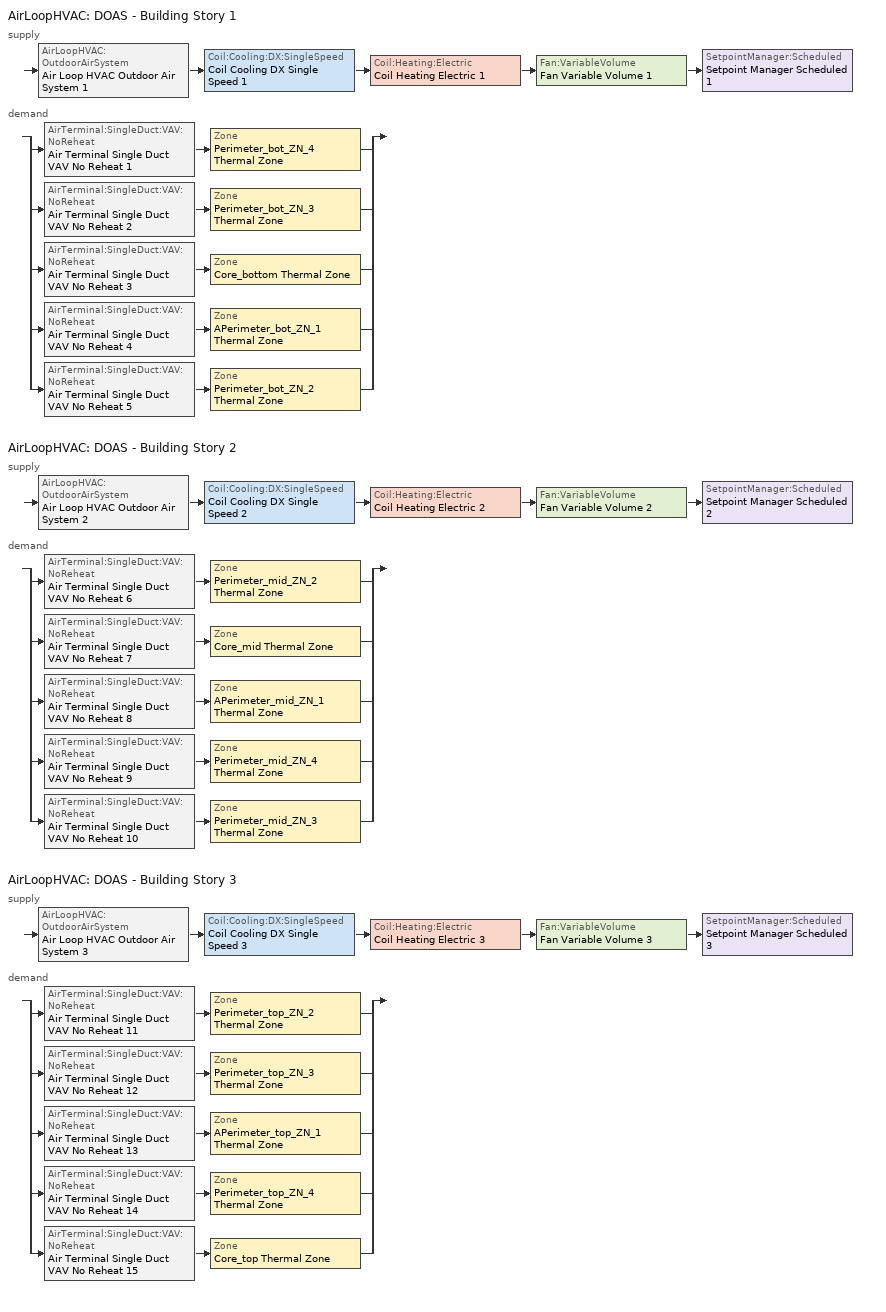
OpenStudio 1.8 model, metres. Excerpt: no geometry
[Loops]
AirLoopHVAC 'DOAS - Building Story 1'
 supply: AirLoopHVAC:OutdoorAirSystem 'Air Loop HVAC Outdoor Air System 1' > Coil:Cooling:DX:SingleSpeed 'Coil Cooling DX Single Speed 1' > Coil:Heating:Electric 'Coil Heating Electric 1' > Fan:VariableVolume 'Fan Variable Volume 1' > SetpointManager:Scheduled 'Setpoint Manager Scheduled 1'
 demand: split
  | AirTerminal:SingleDuct:VAV:NoReheat 'Air Terminal Single Duct VAV No Reheat 1' > Zone 'Perimeter_bot_ZN_4 Thermal Zone'
  | AirTerminal:SingleDuct:VAV:NoReheat 'Air Terminal Single Duct VAV No Reheat 2' > Zone 'Perimeter_bot_ZN_3 Thermal Zone'
  | AirTerminal:SingleDuct:VAV:NoReheat 'Air Terminal Single Duct VAV No Reheat 3' > Zone 'Core_bottom Thermal Zone'
  | AirTerminal:SingleDuct:VAV:NoReheat 'Air Terminal Single Duct VAV No Reheat 4' > Zone 'APerimeter_bot_ZN_1 Thermal Zone'
  | AirTerminal:SingleDuct:VAV:NoReheat 'Air Terminal Single Duct VAV No Reheat 5' > Zone 'Perimeter_bot_ZN_2 Thermal Zone'
AirLoopHVAC 'DOAS - Building Story 2'
 supply: AirLoopHVAC:OutdoorAirSystem 'Air Loop HVAC Outdoor Air System 2' > Coil:Cooling:DX:SingleSpeed 'Coil Cooling DX Single Speed 2' > Coil:Heating:Electric 'Coil Heating Electric 2' > Fan:VariableVolume 'Fan Variable Volume 2' > SetpointManager:Scheduled 'Setpoint Manager Scheduled 2'
 demand: split
  | AirTerminal:SingleDuct:VAV:NoReheat 'Air Terminal Single Duct VAV No Reheat 6' > Zone 'Perimeter_mid_ZN_2 Thermal Zone'
  | AirTerminal:SingleDuct:VAV:NoReheat 'Air Terminal Single Duct VAV No Reheat 7' > Zone 'Core_mid Thermal Zone'
  | AirTerminal:SingleDuct:VAV:NoReheat 'Air Terminal Single Duct VAV No Reheat 8' > Zone 'APerimeter_mid_ZN_1 Thermal Zone'
  | AirTerminal:SingleDuct:VAV:NoReheat 'Air Terminal Single Duct VAV No Reheat 9' > Zone 'Perimeter_mid_ZN_4 Thermal Zone'
  | AirTerminal:SingleDuct:VAV:NoReheat 'Air Terminal Single Duct VAV No Reheat 10' > Zone 'Perimeter_mid_ZN_3 Thermal Zone'
AirLoopHVAC 'DOAS - Building Story 3'
 supply: AirLoopHVAC:OutdoorAirSystem 'Air Loop HVAC Outdoor Air System 3' > Coil:Cooling:DX:SingleSpeed 'Coil Cooling DX Single Speed 3' > Coil:Heating:Electric 'Coil Heating Electric 3' > Fan:VariableVolume 'Fan Variable Volume 3' > SetpointManager:Scheduled 'Setpoint Manager Scheduled 3'
 demand: split
  | AirTerminal:SingleDuct:VAV:NoReheat 'Air Terminal Single Duct VAV No Reheat 11' > Zone 'Perimeter_top_ZN_2 Thermal Zone'
  | AirTerminal:SingleDuct:VAV:NoReheat 'Air Terminal Single Duct VAV No Reheat 12' > Zone 'Perimeter_top_ZN_3 Thermal Zone'
  | AirTerminal:SingleDuct:VAV:NoReheat 'Air Terminal Single Duct VAV No Reheat 13' > Zone 'APerimeter_top_ZN_1 Thermal Zone'
  | AirTerminal:SingleDuct:VAV:NoReheat 'Air Terminal Single Duct VAV No Reheat 14' > Zone 'Perimeter_top_ZN_4 Thermal Zone'
  | AirTerminal:SingleDuct:VAV:NoReheat 'Air Terminal Single Duct VAV No Reheat 15' > Zone 'Core_top Thermal Zone'
[Sizing:Zone] Zone Cooling Design Supply Air Temperature {C}=12.8; Zone Heating Design Supply Air Temperature {C}=50; Zone Cooling Design Supply Air Humidity Ratio {kg-H2O/kg-air}=0.0085; Zone Heating Design Supply Air Humidity Ratio {kg-H2O/kg-air}=0.008; Cooling Design Air Flow Method=DesignDay; Cooling Design Air Flow Rate {m3/s}=0; Cooling Minimum Air Flow Fraction=0; Heating Design Air Flow Method=DesignDay; Heating Design Air Flow Rate {m3/s}=0; Heating Maximum Air Flow Fraction=0; Design Zone Air Distribution Effectiveness in Cooling Mode=1; Design Zone Air Distribution Effectiveness in Heating Mode=1
Perimeter_bot_ZN_4 Thermal Zone; Perimeter_mid_ZN_2 Thermal Zone; Core_mid Thermal Zone; APerimeter_mid_ZN_1 Thermal Zone; Perimeter_mid_ZN_4 Thermal Zone; Perimeter_bot_ZN_3 Thermal Zone; Perimeter_top_ZN_2 Thermal Zone; Perimeter_top_ZN_3 Thermal Zone; Core_bottom Thermal Zone; APerimeter_top_ZN_1 Thermal Zone; APerimeter_bot_ZN_1 Thermal Zone; Perimeter_top_ZN_4 Thermal Zone; Perimeter_mid_ZN_3 Thermal Zone; Perimeter_bot_ZN_2 Thermal Zone; Core_top Thermal Zone
[Zone equipment]
Perimeter_bot_ZN_4 Thermal Zone: Air Terminal Single Duct VAV No Reheat 1, Zone HVAC Terminal Unit Variable Refrigerant Flow 1
Perimeter_mid_ZN_2 Thermal Zone: Air Terminal Single Duct VAV No Reheat 6, Zone HVAC Terminal Unit Variable Refrigerant Flow 6
Core_mid Thermal Zone: Air Terminal Single Duct VAV No Reheat 7, Zone HVAC Terminal Unit Variable Refrigerant Flow 7
APerimeter_mid_ZN_1 Thermal Zone: Air Terminal Single Duct VAV No Reheat 8, Zone HVAC Terminal Unit Variable Refrigerant Flow 8
Perimeter_mid_ZN_4 Thermal Zone: Air Terminal Single Duct VAV No Reheat 9, Zone HVAC Terminal Unit Variable Refrigerant Flow 9
Perimeter_bot_ZN_3 Thermal Zone: Air Terminal Single Duct VAV No Reheat 2, Zone HVAC Terminal Unit Variable Refrigerant Flow 2
Perimeter_top_ZN_2 Thermal Zone: Air Terminal Single Duct VAV No Reheat 11, Zone HVAC Terminal Unit Variable Refrigerant Flow 11
Perimeter_top_ZN_3 Thermal Zone: Air Terminal Single Duct VAV No Reheat 12, Zone HVAC Terminal Unit Variable Refrigerant Flow 12
Core_bottom Thermal Zone: Air Terminal Single Duct VAV No Reheat 3, Zone HVAC Terminal Unit Variable Refrigerant Flow 3
APerimeter_top_ZN_1 Thermal Zone: Air Terminal Single Duct VAV No Reheat 13, Zone HVAC Terminal Unit Variable Refrigerant Flow 13
APerimeter_bot_ZN_1 Thermal Zone: Air Terminal Single Duct VAV No Reheat 4, Zone HVAC Terminal Unit Variable Refrigerant Flow 4
Perimeter_top_ZN_4 Thermal Zone: Air Terminal Single Duct VAV No Reheat 14, Zone HVAC Terminal Unit Variable Refrigerant Flow 14
Perimeter_mid_ZN_3 Thermal Zone: Air Terminal Single Duct VAV No Reheat 10, Zone HVAC Terminal Unit Variable Refrigerant Flow 10
Perimeter_bot_ZN_2 Thermal Zone: Air Terminal Single Duct VAV No Reheat 5, Zone HVAC Terminal Unit Variable Refrigerant Flow 5
Core_top Thermal Zone: Air Terminal Single Duct VAV No Reheat 15, Zone HVAC Terminal Unit Variable Refrigerant Flow 15
[AirLoopHVAC] Design Supply Air Flow Rate {m3/s}=AutoSize
DOAS - Building Story 1; DOAS - Building Story 2; DOAS - Building Story 3
[Sizing:System] Type of Load to Size On=VentilationRequirement; Design Outdoor Air Flow Rate {m3/s}=Autosize; Minimum System Air Flow Ratio=0.3; Preheat Design Temperature {C}=7; Preheat Design Humidity Ratio {kg-H2O/kg-Air}=0.008; Precool Design Temperature {C}=12.8; Precool Design Humidity Ratio {kg-H2O/kg-Air}=0.008; Central Cooling Design Supply Air Temperature {C}=12.8; Central Heating Design Supply Air Temperature {C}=40; Sizing Option=NonCoincident; 100% Outdoor Air in Cooling=Yes; 100% Outdoor Air in Heating=Yes; Central Cooling Design Supply Air Humidity Ratio {kg-H2O/kg-Air}=0.0085; Central Heating Design Supply Air Humidity Ratio {kg-H2O/kg-Air}=0.008; Cooling Design Air Flow Method=DesignDay; Cooling Design Air Flow Rate {m3/s}=0; Heating Design Air Flow Method=DesignDay; Heating Design Air Flow Rate {m3/s}=0; System Outdoor Air Method=VentilationRateProcedure; Zone Maximum Outdoor Air Fraction=1; Cooling Supply Air Flow Rate Per Floor Area {m3/s-m2}=0.00996765; Cooling Fraction of Autosized Cooling Supply Air Flow Rate=1; Cooling Supply Air Flow Rate Per Unit Cooling Capacity {m3/s-W}=3.94755e-05; Heating Supply Air Flow Rate Per Floor Area {m3/s-m2}=0.00996765; Heating Fraction of Autosized Heating Supply Air Flow Rate=1; Heating Fraction of Autosized Cooling Supply Air Flow Rate=1; Heating Supply Air Flow Rate Per Unit Heating Capacity {m3/s-W}=3.15882e-05; Cooling Design Capacity Method=CoolingDesignCapacity; Cooling Design Capacity {W}=autosize; Cooling Design Capacity Per Floor Area {W/m2}=234.7; Fraction of Autosized Cooling Design Capacity=1; Heating Design Capacity Method=HeatingDesignCapacity; Heating Design Capacity {W}=autosize; Heating Design Capacity Per Floor Area {W/m2}=157; Fraction of Autosized Heating Design Capacity=1; Central Cooling Capacity Control Method=OnOff
DOAS - Building Story 1; DOAS - Building Story 2; DOAS - Building Story 3
[Fan:VariableVolume] Availability Schedule=Always On Discrete; Fan Efficiency=0.69; Pressure Rise {Pa}=1125; Maximum Flow Rate {m3/s}=Autosize; Fan Power Minimum Flow Rate Input Method=FixedFlowRate; Fan Power Minimum Flow Fraction=0.6; Fan Power Minimum Air Flow Rate {m3/s}=0; Motor Efficiency=0.9; Motor In Airstream Fraction=1; Fan Power Coefficient 1=0.0407599; Fan Power Coefficient 2=0.088045; Fan Power Coefficient 3=-0.0729261; Fan Power Coefficient 4=0.94374; Fan Power Coefficient 5=0
Fan Variable Volume 1; Fan Variable Volume 2; Fan Variable Volume 3
[Coil:Heating:Electric] Availability Schedule=Always On Discrete
Coil Heating Electric 1; Coil Heating Electric 2; Coil Heating Electric 3
[Coil:Cooling:DX:SingleSpeed] Availability Schedule=Always On Discrete; Rated Total Cooling Capacity {W}=autosize; Rated Sensible Heat Ratio=autosize; Rated COP {W/W}=2.93083; Rated Air Flow Rate {m3/s}=autosize; Rated Evaporator Fan Power Per Volume Flow Rate {W/(m3/s)}=773.3; Condenser Type=AirCooled; Evaporative Condenser Effectiveness=0; Evaporative Condenser Air Flow Rate {m3/s}=Autosize; Evaporative Condenser Pump Rated Power Consumption {W}=Autosize; Crankcase Heater Capacity {W}=0; Maximum Outdoor Dry-Bulb Temperature for Crankcase Heater Operation {C}=0; Basin Heater Capacity {W/K}=0; Basin Heater Setpoint Temperature {C}=10
Name | Total Cooling Capacity Function of Temperature Curve | Total Cooling Capacity Function of Flow Fraction Curve | Energy Input Ratio Function of Temperature Curve | Energy Input Ratio Function of Flow Fraction Curve | Part Load Fraction Correlation Curve
Coil Cooling DX Single Speed 1 | Curve Biquadratic 1 | Curve Quadratic 1 | Curve Biquadratic 2 | Curve Quadratic 2 | Curve Quadratic 3
Coil Cooling DX Single Speed 2 | Curve Biquadratic 3 | Curve Quadratic 4 | Curve Biquadratic 4 | Curve Quadratic 5 | Curve Quadratic 6
Coil Cooling DX Single Speed 3 | Curve Biquadratic 5 | Curve Quadratic 7 | Curve Biquadratic 6 | Curve Quadratic 8 | Curve Quadratic 9
[Controller:OutdoorAir] Minimum Outdoor Air Flow Rate {m3/s}=autosize; Maximum Outdoor Air Flow Rate {m3/s}=autosize; Economizer Control Type=NoEconomizer; Economizer Control Action Type=ModulateFlow; Economizer Maximum Limit Dry-Bulb Temperature {C}=28; Economizer Maximum Limit Enthalpy {J/kg}=64000; Economizer Minimum Limit Dry-Bulb Temperature {C}=-100; Lockout Type=NoLockout; Minimum Limit Type=FixedMinimum; Minimum Fraction of Outdoor Air Schedule=Always On Discrete; Maximum Fraction of Outdoor Air Schedule=Always On Discrete; High Humidity Control=No; Heat Recovery Bypass Control Type=BypassWhenOAFlowGreaterThanMinimum
Name | Controller Mechanical Ventilation
Controller Outdoor Air 1 | Controller Mechanical Ventilation 1
Controller Outdoor Air 2 | Controller Mechanical Ventilation 2
Controller Outdoor Air 3 | Controller Mechanical Ventilation 3
[Controller:MechanicalVentilation] Availability Schedule=Always On Discrete; Demand Controlled Ventilation=Yes; System Outdoor Air Method=ZoneSum
Controller Mechanical Ventilation 1; Controller Mechanical Ventilation 2; Controller Mechanical Ventilation 3
[AirLoopHVAC:OutdoorAirSystem]
Name | Controller
Air Loop HVAC Outdoor Air System 1 | Controller Outdoor Air 1
Air Loop HVAC Outdoor Air System 2 | Controller Outdoor Air 2
Air Loop HVAC Outdoor Air System 3 | Controller Outdoor Air 3
[SetpointManager:Scheduled] Control Variable=Temperature; Schedule=DOAS Temperature Setpoint Schedule
Setpoint Manager Scheduled 1; Setpoint Manager Scheduled 2; Setpoint Manager Scheduled 3
[AirTerminal:SingleDuct:VAV:NoReheat] Availability Schedule=Always On Discrete; Maximum Air Flow Rate {m3/s}=autosize; Zone Minimum Air Flow Input Method=Constant; Constant Minimum Air Flow Fraction=0.3
Air Terminal Single Duct VAV No Reheat 1; Air Terminal Single Duct VAV No Reheat 2; Air Terminal Single Duct VAV No Reheat 3; Air Terminal Single Duct VAV No Reheat 4; Air Terminal Single Duct VAV No Reheat 5; Air Terminal Single Duct VAV No Reheat 6; Air Terminal Single Duct VAV No Reheat 7; Air Terminal Single Duct VAV No Reheat 8; Air Terminal Single Duct VAV No Reheat 9; Air Terminal Single Duct VAV No Reheat 10; Air Terminal Single Duct VAV No Reheat 11; Air Terminal Single Duct VAV No Reheat 12; Air Terminal Single Duct VAV No Reheat 13; Air Terminal Single Duct VAV No Reheat 14; Air Terminal Single Duct VAV No Reheat 15
[AirConditioner:VariableRefrigerantFlow] Availability Schedule=Always On Discrete; Rated Total Cooling Capacity {W}=autosize; Rated Cooling COP {W/W}=4; Minimum Outdoor Temperature in Cooling Mode {C}=-5; Maximum Outdoor Temperature in Cooling Mode {C}=43; Rated Total Heating Capacity {W}=autosize; Rated Total Heating Capacity Sizing Ratio {W/W}=1; Rated Heating COP {W/W}=4; Minimum Outdoor Temperature in Heating Mode {C}=-20; Maximum Outdoor Temperature in Heating Mode {C}=30; Heating Performance Curve Outdoor Temperature Type=WetBulbTemperature; Minimum Heat Pump Part-Load Ratio=0.25; Master Thermostat Priority Control Type=LoadPriority; Heat Pump Waste Heat Recovery=Yes; Equivalent Piping Length used for Piping Correction Factor in Cooling Mode {m}=30.48; Vertical Height used for Piping Correction Factor {m}=10.668; Piping Correction Factor for Height in Cooling Mode Coefficient=-0.000386; Equivalent Piping Length used for Piping Correction Factor in Heating Mode {m}=30.48; Piping Correction Factor for Height in Heating Mode Coefficient=0; Crankcase Heater Power per Compressor {W}=15; Number of Compressors=3; Ratio of Compressor Size to Total Compressor Capacity=0.33; Maximum Outdoor Dry-bulb Temperature for Crankcase Heater {C}=7; Defrost Strategy=Resistive; Defrost Control=Timed; Defrost Time Period Fraction=0.058333; Resistive Defrost Heater Capacity {W}=1e-007; Maximum Outdoor Dry-bulb Temperature for Defrost Operation {C}=7; Water Condenser Volume Flow Rate {m3/s}=autosize; Evaporative Condenser Effectiveness=0.9; Evaporative Condenser Air Flow Rate {m3/s}=autosize; Evaporative Condenser Pump Rated Power Consumption {W}=autosize; Basin Heater Capacity {W/K}=0; Basin Heater Setpoint Temperature {C}=2; Fuel Type=Electricity; Minimum Outdoor Temperature in Heat Recovery Mode {C}=0; Maximum Outdoor Temperature in Heat Recovery Mode {C}=20; Initial Heat Recovery Cooling Capacity Fraction=0.5; Heat Recovery Cooling Capacity Time Constant {hr}=0.083; Initial Heat Recovery Cooling Energy Fraction=1; Heat Recovery Cooling Energy Time Constant {hr}=0; Initial Heat Recovery Heating Capacity Fraction=0.5; Heat Recovery Heating Capacity Time Constant {hr}=0.083; Initial Heat Recovery Heating Energy Fraction=0.5; Heat Recovery Heating Energy Time Constant {hr}=0
Name | Cooling Capacity Ratio Modifier Function of Low Temperature Curve | Cooling Capacity Ratio Boundary Curve | Cooling Capacity Ratio Modifier Function of High Temperature Curve | Cooling Energy Input Ratio Modifier Function of Low Temperature Curve | Cooling Energy Input Ratio Boundary Curve | Cooling Energy Input Ratio Modifier Function of High Temperature Curve | Cooling Energy Input Ratio Modifier Function of Low Part-Load Ratio Curve | Cooling Energy Input Ratio Modifier Function of High Part-Load Ratio Curve | Cooling Combination Ratio Correction Factor Curve | Cooling Part-Load Fraction Correlation Curve | Heating Capacity Ratio Modifier Function of Low Temperature Curve | Heating Capacity Ratio Boundary Curve | Heating Capacity Ratio Modifier Function of High Temperature Curve | Heating Energy Input Ratio Modifier Function of Low Temperature Curve | Heating Energy Input Ratio Boundary Curve | Heating Energy Input Ratio Modifier Function of High Temperature Curve | Heating Energy Input Ratio Modifier Function of Low Part-Load Ratio Curve | Heating Energy Input Ratio Modifier Function of High Part-Load Ratio Curve | Heating Combination Ratio Correction Factor Curve | Heating Part-Load Fraction Correlation Curve | Zone Name for Master Thermostat Location | Piping Correction Factor for Length in Cooling Mode Curve
VRF Heat Pump - Building Story 1 | Air Conditioner Variable Refrigerant Flow 1 VRFCoolCapFT | Air Conditioner Variable Refrigerant Flow 1 VRFCoolCapFTBoundary | Air Conditioner Variable Refrigerant Flow 1 VRFCoolCapFTHi | Air Conditioner Variable Refrigerant Flow 1 VRFCoolEIRFT | Air Conditioner Variable Refrigerant Flow 1 VRFCoolEIRFTBoundary | Air Conditioner Variable Refrigerant Flow 1 VRFCoolEIRFTHi | Air Conditioner Variable Refrigerant Flow 1 CoolingEIRLowPLR | Air Conditioner Variable Refrigerant Flow 1 CoolingEIRHiPLR | Air Conditioner Variable Refrigerant Flow 1 CoolingCombRatio | Air Conditioner Variable Refrigerant Flow 1 VRFCPLFFPLR | Air Conditioner Variable Refrigerant Flow 1 VRFHeatCapFT | Air Conditioner Variable Refrigerant Flow 1 VRFHeatCapFTBoundary | Air Conditioner Variable Refrigerant Flow 1 VRFHeatCapFTHi | Air Conditioner Variable Refrigerant Flow 1 VRFHeatEIRFT | Air Conditioner Variable Refrigerant Flow 1 VRFHeatEIRFTBoundary | Air Conditioner Variable Refrigerant Flow 1 VRFHeatEIRFTHi | Air Conditioner Variable Refrigerant Flow 1 HeatingEIRLowPLR | Air Conditioner Variable Refrigerant Flow 1 HeatingEIRHiPLR | Air Conditioner Variable Refrigerant Flow 1 HeatingCombRatio | Air Conditioner Variable Refrigerant Flow 1 VRFCPLFFPLR | Perimeter_bot_ZN_3 Thermal Zone | Air Conditioner Variable Refrigerant Flow 1 CoolingLengthCorrectionFactor
VRF Heat Pump - Building Story 2 | Air Conditioner Variable Refrigerant Flow 1 VRFCoolCapFT 1 | Air Conditioner Variable Refrigerant Flow 1 VRFCoolCapFTBoundary 1 | Air Conditioner Variable Refrigerant Flow 1 VRFCoolCapFTHi 1 | Air Conditioner Variable Refrigerant Flow 1 VRFCoolEIRFT 1 | Air Conditioner Variable Refrigerant Flow 1 VRFCoolEIRFTBoundary 1 | Air Conditioner Variable Refrigerant Flow 1 VRFCoolEIRFTHi 1 | Air Conditioner Variable Refrigerant Flow 1 CoolingEIRLowPLR 1 | Air Conditioner Variable Refrigerant Flow 1 CoolingEIRHiPLR 1 | Air Conditioner Variable Refrigerant Flow 1 CoolingCombRatio 1 | Air Conditioner Variable Refrigerant Flow 1 VRFCPLFFPLR 1 | Air Conditioner Variable Refrigerant Flow 1 VRFHeatCapFT 1 | Air Conditioner Variable Refrigerant Flow 1 VRFHeatCapFTBoundary 1 | Air Conditioner Variable Refrigerant Flow 1 VRFHeatCapFTHi 1 | Air Conditioner Variable Refrigerant Flow 1 VRFHeatEIRFT 1 | Air Conditioner Variable Refrigerant Flow 1 VRFHeatEIRFTBoundary 1 | Air Conditioner Variable Refrigerant Flow 1 VRFHeatEIRFTHi 1 | Air Conditioner Variable Refrigerant Flow 1 HeatingEIRLowPLR 1 | Air Conditioner Variable Refrigerant Flow 1 HeatingEIRHiPLR 1 | Air Conditioner Variable Refrigerant Flow 1 HeatingCombRatio 1 | Air Conditioner Variable Refrigerant Flow 1 VRFCPLFFPLR 1 | Core_mid Thermal Zone | Air Conditioner Variable Refrigerant Flow 1 CoolingLengthCorrectionFactor 1
VRF Heat Pump - Building Story 3 | Air Conditioner Variable Refrigerant Flow 1 VRFCoolCapFT 2 | Air Conditioner Variable Refrigerant Flow 1 VRFCoolCapFTBoundary 2 | Air Conditioner Variable Refrigerant Flow 1 VRFCoolCapFTHi 2 | Air Conditioner Variable Refrigerant Flow 1 VRFCoolEIRFT 2 | Air Conditioner Variable Refrigerant Flow 1 VRFCoolEIRFTBoundary 2 | Air Conditioner Variable Refrigerant Flow 1 VRFCoolEIRFTHi 2 | Air Conditioner Variable Refrigerant Flow 1 CoolingEIRLowPLR 2 | Air Conditioner Variable Refrigerant Flow 1 CoolingEIRHiPLR 2 | Air Conditioner Variable Refrigerant Flow 1 CoolingCombRatio 2 | Air Conditioner Variable Refrigerant Flow 1 VRFCPLFFPLR 2 | Air Conditioner Variable Refrigerant Flow 1 VRFHeatCapFT 2 | Air Conditioner Variable Refrigerant Flow 1 VRFHeatCapFTBoundary 2 | Air Conditioner Variable Refrigerant Flow 1 VRFHeatCapFTHi 2 | Air Conditioner Variable Refrigerant Flow 1 VRFHeatEIRFT 2 | Air Conditioner Variable Refrigerant Flow 1 VRFHeatEIRFTBoundary 2 | Air Conditioner Variable Refrigerant Flow 1 VRFHeatEIRFTHi 2 | Air Conditioner Variable Refrigerant Flow 1 HeatingEIRLowPLR 2 | Air Conditioner Variable Refrigerant Flow 1 HeatingEIRHiPLR 2 | Air Conditioner Variable Refrigerant Flow 1 HeatingCombRatio 2 | Air Conditioner Variable Refrigerant Flow 1 VRFCPLFFPLR 2 | Perimeter_top_ZN_3 Thermal Zone | Air Conditioner Variable Refrigerant Flow 1 CoolingLengthCorrectionFactor 2
[ZoneHVAC:TerminalUnit:VariableRefrigerantFlow] Terminal Unit Availability schedule=Always On Discrete; Supply Air Flow Rate During Cooling Operation {m3/s}=autosize; Supply Air Flow Rate When No Cooling is Needed {m3/s}=autosize; Supply Air Flow Rate During Heating Operation {m3/s}=autosize; Supply Air Flow Rate When No Heating is Needed {m3/s}=autosize; Outdoor Air Flow Rate During Cooling Operation {m3/s}=0; Outdoor Air Flow Rate During Heating Operation {m3/s}=0; Outdoor Air Flow Rate When No Cooling or Heating is Needed {m3/s}=0; Supply Air Fan Operating Mode Schedule=Always On Discrete; Zone Terminal Unit On Parasitic Electric Energy Use {W}=30; Zone Terminal Unit Off Parasitic Electric Energy Use {W}=20; Rated Total Heating Capacity Sizing Ratio {W/W}=1
Name | Supply Air Fan | Cooling Coil | Heating Coil
Zone HVAC Terminal Unit Variable Refrigerant Flow 1 | Zone HVAC Terminal Unit Variable Refrigerant Flow 1 Fan | Zone HVAC Terminal Unit Variable Refrigerant Flow 1 Cooling Coil | Zone HVAC Terminal Unit Variable Refrigerant Flow 1 Heating Coil
Zone HVAC Terminal Unit Variable Refrigerant Flow 2 | Zone HVAC Terminal Unit Variable Refrigerant Flow 2 Fan | Zone HVAC Terminal Unit Variable Refrigerant Flow 2 Cooling Coil | Zone HVAC Terminal Unit Variable Refrigerant Flow 2 Heating Coil
Zone HVAC Terminal Unit Variable Refrigerant Flow 3 | Zone HVAC Terminal Unit Variable Refrigerant Flow 3 Fan | Zone HVAC Terminal Unit Variable Refrigerant Flow 3 Cooling Coil | Zone HVAC Terminal Unit Variable Refrigerant Flow 3 Heating Coil
Zone HVAC Terminal Unit Variable Refrigerant Flow 4 | Zone HVAC Terminal Unit Variable Refrigerant Flow 4 Fan | Zone HVAC Terminal Unit Variable Refrigerant Flow 4 Cooling Coil | Zone HVAC Terminal Unit Variable Refrigerant Flow 4 Heating Coil
Zone HVAC Terminal Unit Variable Refrigerant Flow 5 | Zone HVAC Terminal Unit Variable Refrigerant Flow 5 Fan | Zone HVAC Terminal Unit Variable Refrigerant Flow 5 Cooling Coil | Zone HVAC Terminal Unit Variable Refrigerant Flow 5 Heating Coil
Zone HVAC Terminal Unit Variable Refrigerant Flow 6 | Zone HVAC Terminal Unit Variable Refrigerant Flow 6 Fan | Zone HVAC Terminal Unit Variable Refrigerant Flow 6 Cooling Coil | Zone HVAC Terminal Unit Variable Refrigerant Flow 6 Heating Coil
Zone HVAC Terminal Unit Variable Refrigerant Flow 7 | Zone HVAC Terminal Unit Variable Refrigerant Flow 7 Fan | Zone HVAC Terminal Unit Variable Refrigerant Flow 7 Cooling Coil | Zone HVAC Terminal Unit Variable Refrigerant Flow 7 Heating Coil
Zone HVAC Terminal Unit Variable Refrigerant Flow 8 | Zone HVAC Terminal Unit Variable Refrigerant Flow 8 Fan | Zone HVAC Terminal Unit Variable Refrigerant Flow 8 Cooling Coil | Zone HVAC Terminal Unit Variable Refrigerant Flow 8 Heating Coil
Zone HVAC Terminal Unit Variable Refrigerant Flow 9 | Zone HVAC Terminal Unit Variable Refrigerant Flow 9 Fan | Zone HVAC Terminal Unit Variable Refrigerant Flow 9 Cooling Coil | Zone HVAC Terminal Unit Variable Refrigerant Flow 9 Heating Coil
Zone HVAC Terminal Unit Variable Refrigerant Flow 10 | Zone HVAC Terminal Unit Variable Refrigerant Flow 10 Fan | Zone HVAC Terminal Unit Variable Refrigerant Flow 10 Cooling Coil | Zone HVAC Terminal Unit Variable Refrigerant Flow 10 Heating Coil
Zone HVAC Terminal Unit Variable Refrigerant Flow 11 | Zone HVAC Terminal Unit Variable Refrigerant Flow 11 Fan | Zone HVAC Terminal Unit Variable Refrigerant Flow 11 Cooling Coil | Zone HVAC Terminal Unit Variable Refrigerant Flow 11 Heating Coil
Zone HVAC Terminal Unit Variable Refrigerant Flow 12 | Zone HVAC Terminal Unit Variable Refrigerant Flow 12 Fan | Zone HVAC Terminal Unit Variable Refrigerant Flow 12 Cooling Coil | Zone HVAC Terminal Unit Variable Refrigerant Flow 12 Heating Coil
Zone HVAC Terminal Unit Variable Refrigerant Flow 13 | Zone HVAC Terminal Unit Variable Refrigerant Flow 13 Fan | Zone HVAC Terminal Unit Variable Refrigerant Flow 13 Cooling Coil | Zone HVAC Terminal Unit Variable Refrigerant Flow 13 Heating Coil
Zone HVAC Terminal Unit Variable Refrigerant Flow 14 | Zone HVAC Terminal Unit Variable Refrigerant Flow 14 Fan | Zone HVAC Terminal Unit Variable Refrigerant Flow 14 Cooling Coil | Zone HVAC Terminal Unit Variable Refrigerant Flow 14 Heating Coil
Zone HVAC Terminal Unit Variable Refrigerant Flow 15 | Zone HVAC Terminal Unit Variable Refrigerant Flow 15 Fan | Zone HVAC Terminal Unit Variable Refrigerant Flow 15 Cooling Coil | Zone HVAC Terminal Unit Variable Refrigerant Flow 15 Heating Coil
[Coil:Cooling:DX:VariableRefrigerantFlow] Availability Schedule=Always On Discrete; Rated Total Cooling Capacity {W}=autosize; Rated Sensible Heat Ratio=autosize; Rated Air Flow Rate {m3/s}=autosize
Name | Cooling Capacity Ratio Modifier Function of Temperature Curve | Cooling Capacity Modifier Curve Function of Flow Fraction
Zone HVAC Terminal Unit Variable Refrigerant Flow 1 Cooling Coil | VRFTUCoolCapFT | VRFACCoolCapFFF
Zone HVAC Terminal Unit Variable Refrigerant Flow 2 Cooling Coil | VRFTUCoolCapFT 1 | VRFACCoolCapFFF 1
Zone HVAC Terminal Unit Variable Refrigerant Flow 3 Cooling Coil | VRFTUCoolCapFT 2 | VRFACCoolCapFFF 2
Zone HVAC Terminal Unit Variable Refrigerant Flow 4 Cooling Coil | VRFTUCoolCapFT 3 | VRFACCoolCapFFF 3
Zone HVAC Terminal Unit Variable Refrigerant Flow 5 Cooling Coil | VRFTUCoolCapFT 4 | VRFACCoolCapFFF 4
Zone HVAC Terminal Unit Variable Refrigerant Flow 6 Cooling Coil | VRFTUCoolCapFT 5 | VRFACCoolCapFFF 5
Zone HVAC Terminal Unit Variable Refrigerant Flow 7 Cooling Coil | VRFTUCoolCapFT 6 | VRFACCoolCapFFF 6
Zone HVAC Terminal Unit Variable Refrigerant Flow 8 Cooling Coil | VRFTUCoolCapFT 7 | VRFACCoolCapFFF 7
Zone HVAC Terminal Unit Variable Refrigerant Flow 9 Cooling Coil | VRFTUCoolCapFT 8 | VRFACCoolCapFFF 8
Zone HVAC Terminal Unit Variable Refrigerant Flow 10 Cooling Coil | VRFTUCoolCapFT 9 | VRFACCoolCapFFF 9
Zone HVAC Terminal Unit Variable Refrigerant Flow 11 Cooling Coil | VRFTUCoolCapFT 10 | VRFACCoolCapFFF 10
Zone HVAC Terminal Unit Variable Refrigerant Flow 12 Cooling Coil | VRFTUCoolCapFT 11 | VRFACCoolCapFFF 11
Zone HVAC Terminal Unit Variable Refrigerant Flow 13 Cooling Coil | VRFTUCoolCapFT 12 | VRFACCoolCapFFF 12
Zone HVAC Terminal Unit Variable Refrigerant Flow 14 Cooling Coil | VRFTUCoolCapFT 13 | VRFACCoolCapFFF 13
Zone HVAC Terminal Unit Variable Refrigerant Flow 15 Cooling Coil | VRFTUCoolCapFT 14 | VRFACCoolCapFFF 14
[Coil:Heating:DX:VariableRefrigerantFlow] Availability Schedule=Always On Discrete; Rated Total Heating Capacity {W}=autosize; Rated Air Flow Rate {m3/s}=autosize
Name | Heating Capacity Ratio Modifier Function of Temperature Curve | Heating Capacity Modifier Function of Flow Fraction Curve
Zone HVAC Terminal Unit Variable Refrigerant Flow 1 Heating Coil | Coil Heating DX Variable Refrigerant Flow 1 VRFTUHeatCAPFT | Coil Heating DX Variable Refrigerant Flow 1 VRFACCoolCapFFF
Zone HVAC Terminal Unit Variable Refrigerant Flow 2 Heating Coil | Coil Heating DX Variable Refrigerant Flow 1 VRFTUHeatCAPFT 1 | Coil Heating DX Variable Refrigerant Flow 1 VRFACCoolCapFFF 1
Zone HVAC Terminal Unit Variable Refrigerant Flow 3 Heating Coil | Coil Heating DX Variable Refrigerant Flow 1 VRFTUHeatCAPFT 2 | Coil Heating DX Variable Refrigerant Flow 1 VRFACCoolCapFFF 2
Zone HVAC Terminal Unit Variable Refrigerant Flow 4 Heating Coil | Coil Heating DX Variable Refrigerant Flow 1 VRFTUHeatCAPFT 3 | Coil Heating DX Variable Refrigerant Flow 1 VRFACCoolCapFFF 3
Zone HVAC Terminal Unit Variable Refrigerant Flow 5 Heating Coil | Coil Heating DX Variable Refrigerant Flow 1 VRFTUHeatCAPFT 4 | Coil Heating DX Variable Refrigerant Flow 1 VRFACCoolCapFFF 4
Zone HVAC Terminal Unit Variable Refrigerant Flow 6 Heating Coil | Coil Heating DX Variable Refrigerant Flow 1 VRFTUHeatCAPFT 5 | Coil Heating DX Variable Refrigerant Flow 1 VRFACCoolCapFFF 5
Zone HVAC Terminal Unit Variable Refrigerant Flow 7 Heating Coil | Coil Heating DX Variable Refrigerant Flow 1 VRFTUHeatCAPFT 6 | Coil Heating DX Variable Refrigerant Flow 1 VRFACCoolCapFFF 6
Zone HVAC Terminal Unit Variable Refrigerant Flow 8 Heating Coil | Coil Heating DX Variable Refrigerant Flow 1 VRFTUHeatCAPFT 7 | Coil Heating DX Variable Refrigerant Flow 1 VRFACCoolCapFFF 7
Zone HVAC Terminal Unit Variable Refrigerant Flow 9 Heating Coil | Coil Heating DX Variable Refrigerant Flow 1 VRFTUHeatCAPFT 8 | Coil Heating DX Variable Refrigerant Flow 1 VRFACCoolCapFFF 8
Zone HVAC Terminal Unit Variable Refrigerant Flow 10 Heating Coil | Coil Heating DX Variable Refrigerant Flow 1 VRFTUHeatCAPFT 9 | Coil Heating DX Variable Refrigerant Flow 1 VRFACCoolCapFFF 9
Zone HVAC Terminal Unit Variable Refrigerant Flow 11 Heating Coil | Coil Heating DX Variable Refrigerant Flow 1 VRFTUHeatCAPFT 10 | Coil Heating DX Variable Refrigerant Flow 1 VRFACCoolCapFFF 10
Zone HVAC Terminal Unit Variable Refrigerant Flow 12 Heating Coil | Coil Heating DX Variable Refrigerant Flow 1 VRFTUHeatCAPFT 11 | Coil Heating DX Variable Refrigerant Flow 1 VRFACCoolCapFFF 11
Zone HVAC Terminal Unit Variable Refrigerant Flow 13 Heating Coil | Coil Heating DX Variable Refrigerant Flow 1 VRFTUHeatCAPFT 12 | Coil Heating DX Variable Refrigerant Flow 1 VRFACCoolCapFFF 12
Zone HVAC Terminal Unit Variable Refrigerant Flow 14 Heating Coil | Coil Heating DX Variable Refrigerant Flow 1 VRFTUHeatCAPFT 13 | Coil Heating DX Variable Refrigerant Flow 1 VRFACCoolCapFFF 13
Zone HVAC Terminal Unit Variable Refrigerant Flow 15 Heating Coil | Coil Heating DX Variable Refrigerant Flow 1 VRFTUHeatCAPFT 14 | Coil Heating DX Variable Refrigerant Flow 1 VRFACCoolCapFFF 14
[Fan:OnOff] Availability Schedule=Always On Discrete; Fan Efficiency=0.6; Pressure Rise {Pa}=300; Maximum Flow Rate {m3/s}=autosize; Motor Efficiency=0.8; Motor In Airstream Fraction=1
Name | Fan Power Ratio Function of Speed Ratio Curve | Fan Efficiency Ratio Function of Speed Ratio Curve
Zone HVAC Terminal Unit Variable Refrigerant Flow 1 Fan | Fan On Off Power Curve | Fan On Off Efficiency Curve
Zone HVAC Terminal Unit Variable Refrigerant Flow 2 Fan | Fan On Off Power Curve 1 | Fan On Off Efficiency Curve 1
Zone HVAC Terminal Unit Variable Refrigerant Flow 3 Fan | Fan On Off Power Curve 2 | Fan On Off Efficiency Curve 2
Zone HVAC Terminal Unit Variable Refrigerant Flow 4 Fan | Fan On Off Power Curve 3 | Fan On Off Efficiency Curve 3
Zone HVAC Terminal Unit Variable Refrigerant Flow 5 Fan | Fan On Off Power Curve 4 | Fan On Off Efficiency Curve 4
Zone HVAC Terminal Unit Variable Refrigerant Flow 6 Fan | Fan On Off Power Curve 5 | Fan On Off Efficiency Curve 5
Zone HVAC Terminal Unit Variable Refrigerant Flow 7 Fan | Fan On Off Power Curve 6 | Fan On Off Efficiency Curve 6
Zone HVAC Terminal Unit Variable Refrigerant Flow 8 Fan | Fan On Off Power Curve 7 | Fan On Off Efficiency Curve 7
Zone HVAC Terminal Unit Variable Refrigerant Flow 9 Fan | Fan On Off Power Curve 8 | Fan On Off Efficiency Curve 8
Zone HVAC Terminal Unit Variable Refrigerant Flow 10 Fan | Fan On Off Power Curve 9 | Fan On Off Efficiency Curve 9
Zone HVAC Terminal Unit Variable Refrigerant Flow 11 Fan | Fan On Off Power Curve 10 | Fan On Off Efficiency Curve 10
Zone HVAC Terminal Unit Variable Refrigerant Flow 12 Fan | Fan On Off Power Curve 11 | Fan On Off Efficiency Curve 11
Zone HVAC Terminal Unit Variable Refrigerant Flow 13 Fan | Fan On Off Power Curve 12 | Fan On Off Efficiency Curve 12
Zone HVAC Terminal Unit Variable Refrigerant Flow 14 Fan | Fan On Off Power Curve 13 | Fan On Off Efficiency Curve 13
Zone HVAC Terminal Unit Variable Refrigerant Flow 15 Fan | Fan On Off Power Curve 14 | Fan On Off Efficiency Curve 14
[Curve:Biquadratic]
Name | Coefficient1 Constant | Coefficient2 x | Coefficient3 x**2 | Coefficient4 y | Coefficient5 y**2 | Coefficient6 x*y | Minimum Value of x {BasedOnField A2} | Maximum Value of x {BasedOnField A2} | Minimum Value of y {BasedOnField A3} | Maximum Value of y {BasedOnField A3} | Minimum Curve Output {BasedOnField A4} | Maximum Curve Output {BasedOnField A4}
Curve Biquadratic 1; Curve Biquadratic 3; Curve Biquadratic 5 | 0.42415 | 0.04426 | -0.00042 | 0.00333 | -8e-005 | -0.00021 | 17 | 22 | 13 | 46
Curve Biquadratic 2; Curve Biquadratic 4; Curve Biquadratic 6 | 1.23649 | -0.02431 | 0.00057 | -0.01434 | 0.00063 | -0.00038 | 17 | 22 | 13 | 46
Air Conditioner Variable Refrigerant Flow 1 VRFCoolCapFT; Air Conditioner Variable Refrigerant Flow 1 VRFCoolCapFT 1; Air Conditioner Variable Refrigerant Flow 1 VRFCoolCapFT 2 | 0.576883 | 0.017448 | 0.000583269 | -1.76324e-06 | -7.474e-09 | -1.30413e-07 | 15 | 24 | -5 | 23
Air Conditioner Variable Refrigerant Flow 1 VRFCoolCapFTHi; Air Conditioner Variable Refrigerant Flow 1 VRFCoolCapFTHi 1; Air Conditioner Variable Refrigerant Flow 1 VRFCoolCapFTHi 2 | 0.686736 | 0.0207631 | 0.0005447 | -0.0016218 | -4.259e-07 | -0.0003392 | 15 | 24 | 16 | 43
Air Conditioner Variable Refrigerant Flow 1 VRFCoolEIRFT; Air Conditioner Variable Refrigerant Flow 1 VRFCoolEIRFT 1; Air Conditioner Variable Refrigerant Flow 1 VRFCoolEIRFT 2 | 0.989011 | -0.0234797 | 0.000199711 | 0.00596834 | -1.0289e-07 | -0.00015686 | 15 | 24 | -5 | 23
Air Conditioner Variable Refrigerant Flow 1 VRFCoolEIRFTHi; Air Conditioner Variable Refrigerant Flow 1 VRFCoolEIRFTHi 1; Air Conditioner Variable Refrigerant Flow 1 VRFCoolEIRFTHi 2 | -1.43951 | 0.161985 | -0.00349118 | 0.0269443 | 0.000134616 | -0.000671494 | 15 | 23.9 | 16.8 | 43.3
Air Conditioner Variable Refrigerant Flow 1 VRFHeatCapFT; Air Conditioner Variable Refrigerant Flow 1 VRFHeatCapFT 1; Air Conditioner Variable Refrigerant Flow 1 VRFHeatCapFT 2 | 1.01209 | -0.00124676 | -0.000127185 | 0.0267564 | -4.986e-07 | -0.000263524 | 21.1 | 27.2 | -20 | 3.33
Air Conditioner Variable Refrigerant Flow 1 VRFHeatCapFTHi; Air Conditioner Variable Refrigerant Flow 1 VRFHeatCapFTHi 1; Air Conditioner Variable Refrigerant Flow 1 VRFHeatCapFTHi 2 | 2.58599 | -0.0953227 | 0.000955329 | 0 | 0 | 0 | 21.1 | 27.2 | -9.44 | 15
Air Conditioner Variable Refrigerant Flow 1 VRFHeatEIRFT; Air Conditioner Variable Refrigerant Flow 1 VRFHeatEIRFT 1; Air Conditioner Variable Refrigerant Flow 1 VRFHeatEIRFT 2 | 0.722429 | 0.00345666 | 0.000650703 | -0.00264354 | 0.00124648 | -0.000100916 | 21.1 | 27.2 | -20 | 3.33
Air Conditioner Variable Refrigerant Flow 1 VRFHeatEIRFTHi; Air Conditioner Variable Refrigerant Flow 1 VRFHeatEIRFTHi 1; Air Conditioner Variable Refrigerant Flow 1 VRFHeatEIRFTHi 2 | 1.38857 | -0.0229771 | 0.000537274 | -0.0273937 | 0.000403043 | -5.9786e-05 | 21.1 | 27.2 | 0 | 1
Air Conditioner Variable Refrigerant Flow 1 CoolingLengthCorrectionFactor; Air Conditioner Variable Refrigerant Flow 1 CoolingLengthCorrectionFactor 1; Air Conditioner Variable Refrigerant Flow 1 CoolingLengthCorrectionFactor 2 | 2.03882 | -0.00242606 | 3.5512e-06 | -1.68581 | 0.668703 | -4.5706e-05 | 7.62 | 182.88 | 0.8 | 1.5
VRFTUCoolCapFT; VRFTUCoolCapFT 1; VRFTUCoolCapFT 2; VRFTUCoolCapFT 3; VRFTUCoolCapFT 4; VRFTUCoolCapFT 5; VRFTUCoolCapFT 6; VRFTUCoolCapFT 7; VRFTUCoolCapFT 8; VRFTUCoolCapFT 9; VRFTUCoolCapFT 10; VRFTUCoolCapFT 11; VRFTUCoolCapFT 12; VRFTUCoolCapFT 13; VRFTUCoolCapFT 14 | 0.0585884 | 0.0587397 | -0.000210275 | 0.010937 | -0.000121955 | -0.000524662 | 15 | 23.89 | 20 | 43.33 | 0.8083 | 1.2583
Coil Heating DX Variable Refrigerant Flow 1 VRFTUHeatCAPFT; Coil Heating DX Variable Refrigerant Flow 1 VRFTUHeatCAPFT 1; Coil Heating DX Variable Refrigerant Flow 1 VRFTUHeatCAPFT 2; Coil Heating DX Variable Refrigerant Flow 1 VRFTUHeatCAPFT 3; Coil Heating DX Variable Refrigerant Flow 1 VRFTUHeatCAPFT 4; Coil Heating DX Variable Refrigerant Flow 1 VRFTUHeatCAPFT 5; Coil Heating DX Variable Refrigerant Flow 1 VRFTUHeatCAPFT 6; Coil Heating DX Variable Refrigerant Flow 1 VRFTUHeatCAPFT 7; Coil Heating DX Variable Refrigerant Flow 1 VRFTUHeatCAPFT 8; Coil Heating DX Variable Refrigerant Flow 1 VRFTUHeatCAPFT 9; Coil Heating DX Variable Refrigerant Flow 1 VRFTUHeatCAPFT 10; Coil Heating DX Variable Refrigerant Flow 1 VRFTUHeatCAPFT 11; Coil Heating DX Variable Refrigerant Flow 1 VRFTUHeatCAPFT 12; Coil Heating DX Variable Refrigerant Flow 1 VRFTUHeatCAPFT 13; Coil Heating DX Variable Refrigerant Flow 1 VRFTUHeatCAPFT 14 | 0.375444 | 0.0668191 | -0.00194171 | 0.0442618 | -0.000400958 | -0.00148198 | 21.11 | 27.22 | -15 | 18.33 | 0.6074 | 1
[Curve:Quadratic]
Name | Coefficient1 Constant | Coefficient2 x | Coefficient3 x**2 | Minimum Value of x {BasedOnField A2} | Maximum Value of x {BasedOnField A2}
Curve Quadratic 1; Curve Quadratic 4; Curve Quadratic 7 | 0.77136 | 0.34053 | -0.11088 | 0.75918 | 1.13877
Curve Quadratic 2; Curve Quadratic 5; Curve Quadratic 8 | 1.2055 | -0.32953 | 0.12308 | 0.75918 | 1.13877
Curve Quadratic 3; Curve Quadratic 6; Curve Quadratic 9 | 0.771 | 0.229 | 0 | 0 | 1
VRFACCoolCapFFF; Coil Heating DX Variable Refrigerant Flow 1 VRFACCoolCapFFF; VRFACCoolCapFFF 1; Coil Heating DX Variable Refrigerant Flow 1 VRFACCoolCapFFF 1; VRFACCoolCapFFF 2; Coil Heating DX Variable Refrigerant Flow 1 VRFACCoolCapFFF 2; VRFACCoolCapFFF 3; Coil Heating DX Variable Refrigerant Flow 1 VRFACCoolCapFFF 3; VRFACCoolCapFFF 4; Coil Heating DX Variable Refrigerant Flow 1 VRFACCoolCapFFF 4; VRFACCoolCapFFF 5; Coil Heating DX Variable Refrigerant Flow 1 VRFACCoolCapFFF 5; VRFACCoolCapFFF 6; Coil Heating DX Variable Refrigerant Flow 1 VRFACCoolCapFFF 6; VRFACCoolCapFFF 7; Coil Heating DX Variable Refrigerant Flow 1 VRFACCoolCapFFF 7; VRFACCoolCapFFF 8; Coil Heating DX Variable Refrigerant Flow 1 VRFACCoolCapFFF 8; VRFACCoolCapFFF 9; Coil Heating DX Variable Refrigerant Flow 1 VRFACCoolCapFFF 9; VRFACCoolCapFFF 10; Coil Heating DX Variable Refrigerant Flow 1 VRFACCoolCapFFF 10; VRFACCoolCapFFF 11; Coil Heating DX Variable Refrigerant Flow 1 VRFACCoolCapFFF 11; VRFACCoolCapFFF 12; Coil Heating DX Variable Refrigerant Flow 1 VRFACCoolCapFFF 12; VRFACCoolCapFFF 13; Coil Heating DX Variable Refrigerant Flow 1 VRFACCoolCapFFF 13; VRFACCoolCapFFF 14; Coil Heating DX Variable Refrigerant Flow 1 VRFACCoolCapFFF 14 | 0.8 | 0.2 | 0 | 0.5 | 1.5
[Schedule:Constant]
Always On Discrete: Value=1
[Schedule:Ruleset]
DOAS Temperature Setpoint Schedule: Default Day Schedule=DOAS Temperature Setpoint Schedule All Days
[Schedule:Day]
DOAS Temperature Setpoint Schedule All Days: 24, 0, 21.111
[Curve:Cubic]
Name | Coefficient1 Constant | Coefficient2 x | Coefficient3 x**2 | Coefficient4 x**3 | Minimum Value of x {BasedOnField A2} | Maximum Value of x {BasedOnField A2}
Air Conditioner Variable Refrigerant Flow 1 VRFCoolCapFTBoundary; Air Conditioner Variable Refrigerant Flow 1 VRFCoolCapFTBoundary 1; Air Conditioner Variable Refrigerant Flow 1 VRFCoolCapFTBoundary 2 | 25.73 | -0.0315004 | -0.014166 | 0 | 11 | 30
Air Conditioner Variable Refrigerant Flow 1 VRFCoolEIRFTBoundary; Air Conditioner Variable Refrigerant Flow 1 VRFCoolEIRFTBoundary 1; Air Conditioner Variable Refrigerant Flow 1 VRFCoolEIRFTBoundary 2 | 25.7347 | -0.0315004 | -0.014166 | 0 | 15 | 24
Air Conditioner Variable Refrigerant Flow 1 CoolingEIRLowPLR; Air Conditioner Variable Refrigerant Flow 1 CoolingEIRLowPLR 1; Air Conditioner Variable Refrigerant Flow 1 CoolingEIRLowPLR 2 | 0.454123 | -0.172969 | 1.08287 | -0.361848 | 0.5 | 1
Air Conditioner Variable Refrigerant Flow 1 CoolingEIRHiPLR; Air Conditioner Variable Refrigerant Flow 1 HeatingEIRHiPLR; Air Conditioner Variable Refrigerant Flow 1 CoolingEIRHiPLR 1; Air Conditioner Variable Refrigerant Flow 1 HeatingEIRHiPLR 1; Air Conditioner Variable Refrigerant Flow 1 CoolingEIRHiPLR 2; Air Conditioner Variable Refrigerant Flow 1 HeatingEIRHiPLR 2 | 1 | 0 | 0 | 0 | 1 | 1.5
Air Conditioner Variable Refrigerant Flow 1 CoolingCombRatio; Air Conditioner Variable Refrigerant Flow 1 CoolingCombRatio 1; Air Conditioner Variable Refrigerant Flow 1 CoolingCombRatio 2 | 0.576593 | 0.634941 | -0.307609 | 0.0960753 | 1 | 1.5
Air Conditioner Variable Refrigerant Flow 1 VRFCPLFFPLR; Air Conditioner Variable Refrigerant Flow 1 VRFCPLFFPLR 1; Air Conditioner Variable Refrigerant Flow 1 VRFCPLFFPLR 2 | 0.85 | 0.15 | 0 | 0 | 1 | 1
Air Conditioner Variable Refrigerant Flow 1 VRFHeatCapFTBoundary; Air Conditioner Variable Refrigerant Flow 1 VRFHeatEIRFTBoundary; Air Conditioner Variable Refrigerant Flow 1 VRFHeatCapFTBoundary 1; Air Conditioner Variable Refrigerant Flow 1 VRFHeatEIRFTBoundary 1; Air Conditioner Variable Refrigerant Flow 1 VRFHeatCapFTBoundary 2; Air Conditioner Variable Refrigerant Flow 1 VRFHeatEIRFTBoundary 2 | 58.577 | -3.0255 | 0.0193 | 0 | 15 | 23.9
Air Conditioner Variable Refrigerant Flow 1 HeatingEIRLowPLR; Air Conditioner Variable Refrigerant Flow 1 HeatingEIRLowPLR 1; Air Conditioner Variable Refrigerant Flow 1 HeatingEIRLowPLR 2 | 0.392474 | 0.0760164 | 0.698324 | -0.168841 | 0.5 | 1
Air Conditioner Variable Refrigerant Flow 1 HeatingCombRatio; Air Conditioner Variable Refrigerant Flow 1 HeatingCombRatio 1; Air Conditioner Variable Refrigerant Flow 1 HeatingCombRatio 2 | 0.76672 | 0.26173 | -0.015911 | -0.0125388 | 1 | 1.5
Fan On Off Efficiency Curve; Fan On Off Efficiency Curve 1; Fan On Off Efficiency Curve 2; Fan On Off Efficiency Curve 3; Fan On Off Efficiency Curve 4; Fan On Off Efficiency Curve 5; Fan On Off Efficiency Curve 6; Fan On Off Efficiency Curve 7; Fan On Off Efficiency Curve 8; Fan On Off Efficiency Curve 9; Fan On Off Efficiency Curve 10; Fan On Off Efficiency Curve 11; Fan On Off Efficiency Curve 12; Fan On Off Efficiency Curve 13; Fan On Off Efficiency Curve 14 | 1 | 0 | 0 | 0 | 0 | 1
[Curve:Exponent] Coefficient1 Constant=1; Coefficient2 Constant=0; Coefficient3 Constant=0; Minimum Value of x {BasedOnField A2}=0; Maximum Value of x {BasedOnField A2}=1
Fan On Off Power Curve; Fan On Off Power Curve 1; Fan On Off Power Curve 2; Fan On Off Power Curve 3; Fan On Off Power Curve 4; Fan On Off Power Curve 5; Fan On Off Power Curve 6; Fan On Off Power Curve 7; Fan On Off Power Curve 8; Fan On Off Power Curve 9; Fan On Off Power Curve 10; Fan On Off Power Curve 11; Fan On Off Power Curve 12; Fan On Off Power Curve 13; Fan On Off Power Curve 14
